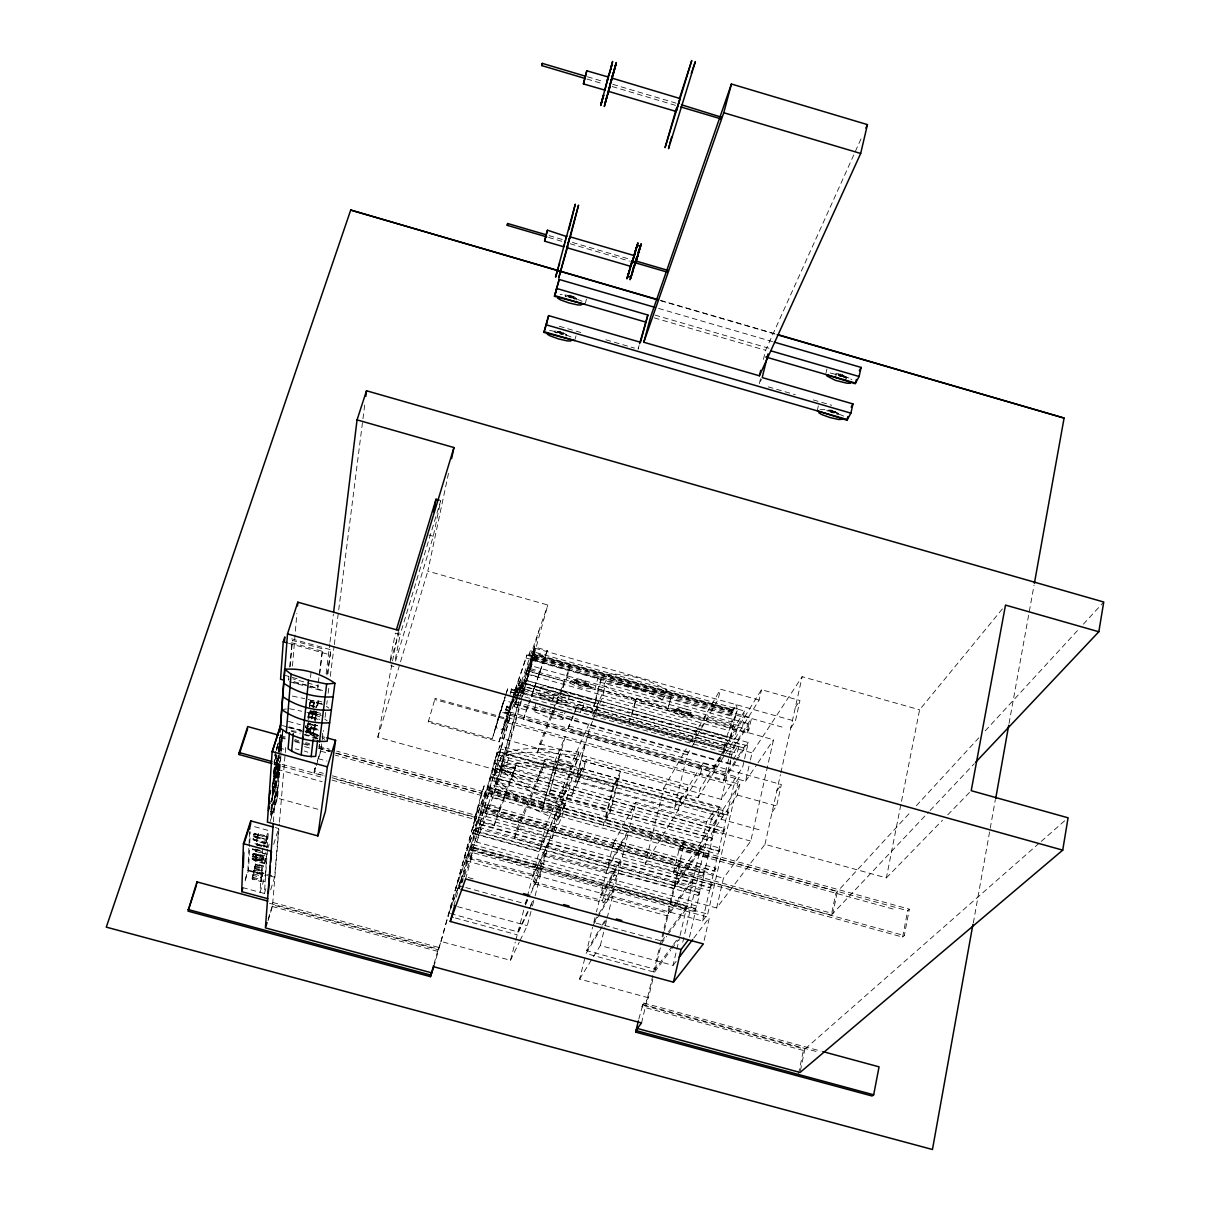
<?xml version="1.0" encoding="UTF-8"?>
<svg xmlns="http://www.w3.org/2000/svg" width="1210" height="1210" viewBox="0 0 1210 1210"><rect width="100%" height="100%" fill="white"/><g stroke="black" fill="none" stroke-linecap="round" stroke-linejoin="round"><path stroke-width="0.75" stroke-dasharray="5 3.75" d="M526.758 670.703L526.002 673.486L538.299 676.919L540.099 671.368L527.757 667.829L526.985 670.612M524.444 688.898C506.249 681.608 524.127 696.96 524.202 689.488M272.855 790.266L272.84 791.325L273.581 789.011M522.433 692.302L532.355 659.465L735.423 716.365L731.974 722.007L725.864 739.159L522.675 682.546L520.95 687.976L533.065 691.455L534.805 685.949L534.064 688.687M273.929 779.769L273.929 781.539L274.458 780.117M273.944 786.878L274.488 785.441M275.683 758.519L275.653 759.275L276.077 758.08M275.895 755.297L276.394 756.492M276.515 755.615L275.835 758.972L275.759 757.823M277.226 772.313L277.513 773.145M520.95 688.067L521.918 685.299M744.558 711.026L734.621 727.134L730.492 737.495L526.562 680.489L535.879 652.508L744.558 711.026L743.167 717.031L723.686 748.476L519.559 691.591C518.788 687.658 524.49 685.48 524.096 689.791M282.338 733.547L278.89 748.309L279.903 738.66M519.619 691.5L523.31 692.543L523.9 690.441M245.207 879.125L247.884 870.686L249.29 838.606M249.366 836.715L249.623 831.058M245.131 880.91L248.549 870.156L249.684 844.61M249.774 842.78L250.258 831.83M514.991 768.138L513.191 773.735L500.395 770.18L501.439 766.535L502.15 764.584L514.991 768.138L513.206 773.598M517.033 686.826L516.277 689.261M509.909 781.841L497.31 778.227L496.614 780.102L495.586 783.702L508.17 787.166L509.924 781.705L508.17 787.166M262.797 848.286L260.014 892.299L265.323 875.42L267.138 849.193M267.259 847.333L268.438 830.468L253.238 826.324M242.529 887.55L264.385 893.479L267.44 849.556M270.677 814.633L270.919 811.229M271.04 809.702L271.872 797.904M273.399 777.833L272.084 794.758L279.722 770.755L281.128 752.68M273.853 773.205L275.063 754.193M272.447 792.958L273.566 777.213M274.08 773.13L273.778 776.865L275.245 769.333L274.035 773.266M272.568 795.923L271.872 805.633L277.952 786.485L278.724 776.563L270.601 802.291M271.66 810.791L271.267 816.221L276.863 798.57L277.287 793.034M274.942 773.114L275.199 769.605M275.502 771.36L275.759 767.851M277.181 759.426L274.277 771.072M505.024 794.834L503.36 800.128L490.942 796.755L491.956 793.216L492.621 791.416L505.024 794.834L503.33 800.022M270.193 821.454L277.559 798.192L278.391 787.695L275.835 786.984L275.048 797.496L318.245 809.354M278.481 786.228L279.57 772.388L276.969 771.678L275.925 785.532L278.481 786.228L270.511 811.819M272.19 785.472L277.105 770.044L279.419 739.28M273.384 821.756L278.527 753.225M278.663 751.44L279.782 736.633L285.197 738.13M278.255 761.423L278.451 758.715M278.845 753.679L279.056 750.911M279.102 752.317L279.298 749.701M279.797 754.45L279.374 758.352L280.327 755.342M280.402 746.615L279.964 750.593L281.234 743.621L280.266 746.661M280.796 747.598L281.007 744.725M277.65 790.009L277.771 788.481M278.845 774.687L278.996 772.736M279.48 770.846L282.716 729.327M281.28 750.881L282.974 729.191M288.887 676.405L288.585 680.141L289.311 677.872M289.629 667.058L292.351 640.392L322.616 648.832L319.848 672.957M290.219 666.634L292.351 640.392M270.692 889.789L274.609 877.25L278.648 828.502L275.154 827.549M268.045 920.674L272.431 906.547L279.313 824.04M279.465 822.15L285.106 754.465M285.273 752.59L285.893 745.073M292.472 666.105L296.858 613.47M309.639 706.489L310.637 700.817L314.222 701.815L313.723 706.322M500.29 807.524L498.626 812.742L486.45 809.384L487.448 805.905L488.084 804.166L500.29 807.524L498.626 812.742M313.224 707.487L314.222 701.815M502.15 764.584L500.395 770.18M276.969 748.551L277.014 747.447L276.606 748.657M497.31 778.227L495.586 783.702M273.747 780.329L274.02 778.968M277.09 747.977L276.651 750.321M274.05 786.5L273.808 787.846M274.383 785.487L274.73 783.551M310.516 677.449L311.061 672.291M277.302 771.511L277.196 774.097L277.967 772.01M279.026 767.155L278.618 765.96M310.38 686.191L317.64 688.203L318.064 684.512M318.275 682.652L322.616 648.832M492.621 791.416L490.988 796.709M323.1 775.292L314.071 772.812L315.205 763.389M326.125 673.773L329.77 643.902M329.997 642.041L333.4 614.03M326.912 674.923L330.92 649.785L288.358 637.927M488.084 804.166L486.496 809.354M309.352 707.396L310.017 702.163L313.602 703.161L312.936 708.394M327.94 673.879L330.92 649.785M316.309 765.597L320.801 751.168L323.418 730.492M325.082 717.424L325.793 711.828M326.73 704.356L327.214 700.635M328.152 693.164L328.863 687.567M330.285 676.36L334.081 646.503M334.308 644.627L362.728 420.626M362.97 418.766L365.087 401.962M265.852 844.051L265.686 843.173L252.981 839.634L254.236 833.312L267.501 836.019L265.852 844.051L252.981 839.634L254.236 833.312L258.229 835.066M254.1 836.155L267.259 839.634L254.1 836.155L258.063 837.123L256.656 841.54L257.594 834.96L253.707 834.461L257.564 835.52L258.259 833.493L257.927 837.199M261.118 881.561L261.375 877.628L252.466 875.208L254.1 870.035L262.993 872.455L261.118 881.561L252.27 879.156L252.588 875.102M263.644 858.51C264.34 851.19 261.194 867.373 263.644 858.51L256.066 856.453L256.202 854.003L255.083 859.539L265.171 862.261L266.139 855.984L253.238 853.368L251.862 858.797L255.582 861.293L264.536 863.728L265.171 862.261M305.54 727.497L305.57 726.151M255.083 859.539L257.14 853.534L255.582 861.293L256.974 854.381L256.822 857.073L253.102 856.045L253.238 853.368L266.306 856.801M253.767 874.104L253.934 870.837L271.721 875.677M254.433 868.644L255.673 863.743L263.175 865.785L262.056 871.23L254.433 868.644L262.056 871.23M252.27 879.156L254.1 870.035M254.569 869.188L255.673 863.743M275.638 758.383L276.5 754.632M322.162 737.586L322.238 736.149M273.853 779.391L274.156 778.015M272.795 790.1L273.838 785.955M272.991 789.298L273.036 790.705M275.623 775.504L275.698 772.736L275.094 774.067M274.005 787.044L273.611 789.117M265.686 843.173L267.501 836.019M274.625 784.141L274.473 786.167L274.927 784.912M261.92 870.686L263.175 865.785M275.457 782.704L275.29 781.524M277.135 771.935L277.635 769.545M264.536 863.728L266.139 855.984M278.89 768.108L279.147 764.554L277.876 768.486M305.555 727.785L305.767 725.682L319.516 729.403M307.748 717.848L308.837 713.144L321.376 715.518M318.17 736.86L312.951 735.423L312.891 733.729L306.251 730.719L307.658 724.079L318.291 725.939M311.348 718.71L312.966 713.023L309.427 712.055L308.248 718.044L309.427 712.055L309.473 713.31L313.012 714.293L311.666 720.54M309.82 731.445L311.741 723.943L308.248 722.975L308.308 724.185L311.787 725.153L311.257 728.208L309.866 732.64L309.82 731.445L306.327 730.477L306.312 732.005L312.951 735.423L314.933 729.116L307.824 727.24L308.338 723.141M314.57 720.373L316.914 712.13L309.488 711.707L308.807 713.386L312.361 714.369M314.827 719.814L315.054 718.513M317.549 705.99L317.882 702.481L310.698 700.484L309.155 705.385L312.785 706.383L313.602 703.161M312.891 733.729L315.311 724.563L315.356 725.879L308.384 723.958L315.689 724.79L313.284 733.925L313.224 732.64L306.251 730.719M317.806 705.43L318.215 700.908L310.698 700.484L310.153 705.324L313.753 706.322M315.16 721.75L316.914 712.13M313.012 714.293L312.966 713.023L311.983 718.558L308.459 717.575M973.339 922.943L995.331 799.719M1009.049 723.444L1034.066 585.126M276.273 749.988L276.606 748.491M274.02 778.257L274.821 774.597M281.234 740.278L281.446 734.697M274.957 778.907L275.865 771.965L274.579 775.943M277.317 770.8L278.406 766.127M275.335 783.278L275.668 780.707L275.154 781.917M279.026 767.866L278.224 771.496M390.255 659.873L395.352 633.163L400.208 634.509L394.974 661.189M448.486 473.382L427.811 571.165L547.797 605L501.938 771.541L377.822 737.192L398.498 630.365M902.615 937.084L907.682 910.752L909.36 909.179L680.64 846.062L679.521 847.802L673.289 873.998L902.615 937.084L904.278 935.557L909.36 909.179M311.772 719.012L312.966 713.023M759.109 829.758L721.054 819.215L723.474 808.779L685.404 798.222L687.885 787.831L586.2 759.577L583.507 769.953L545.15 759.305L542.367 769.696L503.829 759.033L482.124 822.331L476.664 842.115L716.653 907.984L764.977 844.323L886.37 877.9L919.6 709.786L1003.12 607.995M273.823 773.719L275.335 752.408L280.811 734.546M543.729 661.9L545.559 656.122L533.02 652.614L532.234 654.837L531.22 658.391L543.729 661.9L545.559 656.122M798.585 1073.663L803.379 1050.446L1039.768 842.674M453.901 905.655L497.174 752.227L713.098 812.076L706.61 821.923L635.87 802.336L629.487 828.018L607.662 867.086L613.803 842.584L680.867 861.066L673.804 871.805L831.33 915.153L835.853 893.237L911.281 811.245M800.415 1070.653L804.847 1049.161L642.797 1005.238L643.357 1002.939L821.03 1051.112M538.299 676.919L540.099 671.278M395.564 661.099L433.286 536.242L440.758 500.562L400.208 634.509M533.065 691.455L533.807 688.717M307.007 729.282L306.841 727.422L310.773 729.176L310.501 730.25L307.007 729.282L306.841 727.422L318.895 730.855M281.234 740.293L279.253 746.464L280.886 735.045M273.021 788.754L273.354 787.347M275.26 777.743L275.532 776.487M274.67 783.581L275.003 782.189M275.411 783.248L275.078 784.655M278.512 770.331L278.784 769.091M533.02 652.689L531.281 658.27M529.436 653.234L528.77 655.593L530.328 650.647L533.943 651.661L532.37 656.667L535.107 648.197L526.562 680.489M772.131 812.061L776.623 805.966L781.357 784.534L703.07 762.723L680.655 799.795M790.796 727.921L795.363 721.266L799.946 700.514L761.498 689.7L700.242 788.315L698.019 797.677L663.715 788.149L645.202 864.137L904.278 935.557M764.977 844.323L780.435 774.612M780.843 772.812L802.154 676.692L919.6 709.786M716.653 907.984L723.444 878.203L750.745 841.101L773.523 739.764L736.784 729.479L734.47 739.431L697.595 729.116L694.404 742.441L691.727 747.069M520.739 687.824L519.256 693.103L515.687 691.591L519.574 692.12L515.384 704.386L730.144 764.251L732.126 761.135M517.85 683.801C528.422 684.815 515.747 684.21 518.152 682.818M515.899 702.723C516.473 705.127 512.692 699.138 511.936 702.662L742.668 767.14L748.309 742.516L520.723 678.916L514.432 697.338M517.865 695.493C519.075 693.179 515.914 697.746 514.205 694.495M525.851 709.937L514.099 706.67L534.699 647.002L547.268 650.526L523.264 719.39L745.557 781.267L750.019 761.755M750.427 759.971L752.045 752.877L802.154 676.692M712.055 884.903L710.24 887.399L479.765 824.01L480.733 821.257L470.508 857.482L702.496 921.037L709.483 890.711L712.055 884.903L477.572 820.274L463.672 860.128L531.992 878.838L549.733 840.118L542.851 866.33L530.948 891.891M710.24 887.399L713.325 874.028L715.912 868.19L485.346 804.635L484.348 807.448L714.082 870.731L715.912 868.19M714.082 870.731L717.893 854.184L720.479 848.286L490.821 784.851L489.808 787.725L718.649 850.917L720.479 848.286M718.649 850.917L722.43 834.476L725.017 828.547L496.251 765.219L495.223 768.153L723.172 831.225L725.017 828.547M723.172 831.225L726.197 818.141L728.783 812.182L500.758 748.945L499.715 751.924L726.938 814.92L728.783 812.182M726.938 814.92L733.638 785.774L739.068 777.576L510.817 714.036L499.715 751.924M735.786 761.922L723.565 780.889L506.506 720.495L514.568 691.409L526.94 655.018L751.576 717.969L748.808 730.038L636.581 698.624L631.317 716.683L635.129 701.618L746.978 732.912L749.05 723.883L600.039 682.153L593.762 706.201L743.5 748.022M632.754 713.734L745.33 745.194L744.619 748.234L518.606 685.102L519.453 682.077L595.063 703.207L601.355 679.082L526.108 658.013L513.766 694.313M702.496 921.037L707.729 914.095L739.068 777.576M600.765 894.659L622.318 856.922L693.829 876.6L668.51 913.217L600.765 894.659L606.966 869.884L674.394 888.412L737.359 795.061L739.809 784.322L700.545 773.402L645.202 864.137M725.607 753.603L759.124 700.045L761.498 689.7M704.159 940.397L709.408 917.513L472.883 852.672L462.175 882.544M514.371 693.995L518.167 694.51M689.488 937.115L695.947 909.27L471.613 847.741L470.705 850.312L694.237 911.614L695.947 909.27M694.237 911.614L696.703 906.033L699.728 892.995L476.105 831.542L475.182 834.174L698.019 895.37L699.728 892.995M698.019 895.37L700.469 889.773L704.22 873.605L481.444 812.273L480.506 814.95L702.496 876.055L704.22 873.605M702.496 876.055L704.961 870.413L708.682 854.366L486.753 793.125L485.8 795.862L706.958 856.877L708.682 854.366M706.958 856.877L709.423 851.205L712.387 838.424L491.154 777.259L490.186 780.057L710.648 840.98L712.387 838.424M710.648 840.98L713.114 835.278L719.723 806.813L499.866 745.814L495.147 759.487L715.67 820.425L713.28 830.741L750.745 841.101M721.432 799.402L726.953 775.625L508.457 714.792L501.908 738.433L721.432 799.402L742.668 767.14M509.274 711.858L727.633 772.676L730.583 760.001M730.991 758.186L733.094 749.141L749.05 723.883M730.144 764.251L730.87 761.105M733.124 759.577L737.102 753.361L739.31 743.832L522.07 683.136L517.971 695.009L732.322 754.828L739.31 743.832M817.264 410.855L819.049 402.355M826.097 372.62L826.929 369.005M319.107 748.082L319.652 744.392L319.062 745.995M322.586 733.336L322.208 734.863M512.238 701.709L511.936 702.662M723.686 748.476L725.864 739.159M593.414 956.732L600.326 945.539L673.078 965.368L676.42 951.03M676.844 949.245L679.355 938.491M680.065 935.451L706.61 821.923M723.55 753.83L727.18 746.116L577.714 704.386L573.555 714.308M682.773 942.182L713.098 812.076M730.492 737.495L735.423 716.365M723.565 780.889L730.356 751.637L751.576 717.969M572.875 715.972L567.929 728.843L713.809 769.454L714.505 766.505L727.18 746.116M700.545 773.402L703.07 762.723M759.124 700.045L720.51 689.201L718.059 699.577L695.205 739.098M641.557 1022.964L659.616 946.855M660.04 945.04L684.678 841.177L484.166 785.804L480.914 795.333L335.351 755.176M803.379 1050.446L641.739 1006.644L648.484 997.766L653.672 975.835M602.217 926.618L586.018 953.525L654.534 972.174L660.373 947.581M664.018 932.154L661.9 941.108L667.36 933.439M664.441 930.369L680.867 861.066M638.774 1019.107L643.357 1002.939M680.64 846.062L680.126 848.225L837.35 891.619L832.813 913.565L674.923 870.111L673.289 873.998M592.552 721.205L589.724 727.603L575.869 780.737L674.439 808.038L687.25 754.783L690.819 748.612M678.19 810.05L681.472 796.392L581.39 768.622L575.869 780.737M760.5 378.791L759.169 384.236L761.453 379.259M763.419 359.4L765.643 350.28L862.004 136.669M671.081 697.005L667.602 709.862L671.081 697.005L598.315 676.617L597.8 677.812M600.326 945.539L604.758 927.662M605.212 925.862L606.981 918.708L603.17 925.045M667.769 934.816L686.282 908.861L614.317 889.138L607.738 915.683L602.005 925.211M660.115 940.609L593.777 922.504L615.073 886.144L621.577 859.886L600.054 897.487L596.47 911.78M622.318 856.922L628.761 830.952L699.909 850.6M514.658 696.098L499.019 741.851L428.174 722.188L428.461 721.084L492.304 738.811L507.686 688.777L514.976 690.804M505.992 693.905L498.641 716.078L435.086 698.397L434.798 699.516L505.326 719.133L511.996 699.531M648.484 997.766L579.605 979.087L585.095 957.186M672.503 945.751L655.23 969.286L586.729 950.652L592.613 927.163M593.777 922.504L596.016 913.565M257.564 835.52L256.974 837.849L253.132 836.791L266.094 840.466M275.214 783.868L274.746 785.713M620.7 771.39L613.288 786.001L603.336 825.311L610.611 811.335L620.7 771.39L559.746 754.465L553.439 769.409L541.808 811.456L555.632 759.411L565.176 736.663L549.174 794.35L610.611 811.335M261.375 877.628L262.993 872.455M629.412 722.052L630.168 719.042M308.126 719.799L309.488 711.707L316.581 713.673L316.612 715.019L309.548 713.068L320.484 714.913M316.339 707.381L317.882 702.481M313.647 729.403L315.644 723.066M577.851 782.25L581.39 768.622M593.263 719.602L598.859 701.528L561.682 691.137L564.344 681.23L527.167 670.824L519.226 699.607M596.273 711.48L602.141 698.246L604.758 688.157L567.021 677.6L537.3 753.074L571.876 762.663L589.86 721.901M557.765 820.365L571.105 769.5L578.849 752.06C554.165 750.276 527.575 744.226 503.814 753.694L500.35 757.959L494.255 775.383L495.011 780.737C510.317 800.884 535.939 809.293 557.765 820.365L565.297 803.879C542.987 792.58 516.806 783.974 501.137 763.404L500.35 757.959M598.315 676.617L594.745 689.473L595.26 688.293L668.207 708.697M578.849 752.06L561.864 816.992L551.972 838.485L516.882 828.835L514.295 838.454L677.751 883.391L680.035 873.726L739.809 784.322M591.932 711.586L592.718 708.576M551.064 789.948L571.68 795.651L585.595 742.335L575.491 764.917L555.632 759.411M582.267 710.179L584.127 703.086L521.313 685.541L520.497 688.747M520.073 940.503L527.258 925.635L531.961 907.772M532.43 905.987L534.306 898.848M535.092 895.823L542.065 869.324L469.495 849.42L455.943 887.928L459.558 888.911M550.505 837.154L478.404 817.31L464.443 857.315L532.733 876.025L550.505 837.154L557.311 811.229L485.573 791.431L471.31 832.631L539.267 851.296L557.311 811.229M564.828 782.673L546.466 824.025L540.008 848.497L558.082 808.31L564.828 782.673L493.483 762.92M551.972 838.485L571.876 762.663M521.843 683.907L521.601 684.694M549.174 794.35L559.746 754.465M574.16 713.991L577.714 704.386M272.431 906.547L437.536 951.302L441.06 941.486L510.469 960.316L515.279 942.106M515.762 940.276L517.214 934.816L528.861 910.283M473.095 878.868L462.159 875.874L448.94 913.142L517.971 931.927L524.641 906.683M465.774 887.55L525.397 903.825L526.804 898.47M527.273 896.686L531.992 878.838M532.733 876.025L539.267 851.296M535.833 703.675L534.17 711.51L547.752 717.197L562.635 719.451L565.267 711.888M569.668 695.402L567.036 702.919L552.183 700.696L538.677 694.994L540.326 687.204L545.241 686.72L555.904 688.929L566.038 692.528L569.668 695.402L564.707 695.856L554.089 693.663L544.001 690.078L540.326 687.204M540.068 771.783L537.316 782.053L499.382 771.557L518.727 701.407M567.021 677.6L569.698 667.572L531.946 656.985L527.167 670.824M537.3 753.074L539.811 743.757L552.879 710.467M639.092 345.515L638.109 349.13L639.303 345.697M494.164 825.644L496.856 815.797L516.685 762.587L513.842 773.024L494.164 825.644L482.124 822.331M547.268 650.526L530.782 698.578M558.082 332.69L557.613 331.328L561.44 332.1M568.034 296.405C568.519 292.215 580.089 300.579 569.018 297.04M514.099 706.67L519.287 687.885L547.797 605M515.384 704.386L517.532 696.582M522.07 683.136L519.287 693.058M518.697 702.208L501.212 765.643L508.457 745.209L520.466 701.634M520.693 694.963L527.197 671.399L534.971 648.968L520.966 699.819M494.073 793.503L499.836 772.585M533.489 650.526L538.934 630.743M531.946 656.985L534.699 647.002M524.293 689.231L523.809 691.001L519.952 690.29L520.255 689.095M522.024 693.496L535.879 652.508M434.087 963.704L438.731 947.445L269.649 901.601M332.1 780.132L474.26 819.246L482.155 791.279L336.758 751.153M438.731 947.445L438.096 949.744L272.583 904.883L267.622 920.81M482.155 791.279L481.55 793.442L335.488 753.149M433.861 966.775L484.166 785.804M441.06 941.486L478.873 805.406L546.466 824.025M506.854 706.126L506.461 707.29L510.121 708.304L510.499 707.139L506.854 706.126L504.827 713.144L505.22 711.994L508.881 713.008M510.091 694.449L511.709 688.626L515.354 689.639M499.019 741.851L505.326 719.133M502.831 729.63L511.376 702.42L504.131 700.409L495.707 727.649L502.831 729.63L511.376 702.42M497.174 752.227L459.255 888.957L463.46 877.19L499.866 745.814M512.889 698.291L508.487 714.157L500.91 711.994M513.267 697.459L515.747 688.46L733.094 749.141M479.765 824.01L485.346 804.635M484.348 807.448L490.821 784.851M489.808 787.725L496.251 765.219M495.223 768.153L500.758 748.945M470.508 857.482L510.817 714.036M526.108 658.013L526.94 655.018M520.723 678.916L513.963 703.388L501.908 738.433M465.608 878.944L472.883 852.672M492.304 738.811L498.641 716.078M494.361 732.065L504.963 697.535M560.2 333.446L563.24 333.96L563.225 332.841M566.038 336.153L566.28 334.474L562.151 332.584M576.368 300.11C576.989 295.724 568.791 296.011 565.614 294.968M574.992 339.45L576.036 335.82M585.292 303.332L586.517 299.036M274.655 779.936L274.942 778.574M275.003 782.401L275.169 781.584M278.209 771.148L277.65 773.326M273.43 789.57L273.097 790.856M428.174 722.188L435.086 698.397M280.402 737.616L281.128 735.332M276.031 756.613L276.273 755.615M377.822 737.192L427.811 571.165M390.331 661.613L399.103 632.664M529.647 653.082L530.328 650.647M533.383 652.81L530.237 665.53L731.974 722.007M315.341 767.518L314.298 770.846L323.357 773.341M317.413 760.848L321.058 749.156L333.673 752.65M314.071 772.812L315.749 767.397M531.916 655.608L533.156 653.506L732.67 709.423L731.989 711.041L729.131 710.875L531.916 655.608L533.156 653.506M264.385 893.479L265.973 888.427M317.64 688.203L318.366 685.949L292.941 678.886M268.015 847.771L269.134 844.217M273.672 844.308L278.648 828.502M521.707 685.329L522.675 682.546M272.25 793.941L279.616 770.8L277.105 770.044M271.993 796.21L279.57 772.388M270.495 803.803L275.835 786.984M270.753 811.592L278.391 787.695M263.356 846.501L268.438 830.468M276.712 748.309L280.962 734.803M272.099 786.984L276.969 771.678M506.551 692.196L507.686 688.777M511.316 689.791L511.709 688.626M533.444 652.976L533.943 651.736M515.263 694.343L519.453 682.077M506.506 720.495L513.827 699.077M474.26 819.246L478.873 805.406M530.751 665.288L527.605 674.303L728.919 730.598L734.046 722.204M528.725 672.321L529.148 671.111L569.547 682.909C575.658 685.692 586.079 691.591 591.705 687.295L586.623 684.24L578.35 681.744L571.468 680.686L569.29 682.349L580.709 683.665L591.206 688.475L671.384 711.404C677.555 714.218 687.658 719.98 693.557 715.791L688.475 712.75L680.247 710.255L673.41 709.226L671.127 710.845L682.455 712.13L692.922 716.94L732.685 728.072L730.084 737.434L723.958 747.311M533.171 881.621L544.031 854.547L614.998 874.028L616.616 875.949L610.899 890.545L603.805 902.721L533.882 883.572L533.171 881.621L602.368 900.558L603.805 902.721M274.368 780.753L274.7 779.437M273.505 787.075L273.944 786.545M544.031 854.547L544.878 856.256L533.882 883.572M499.382 771.557L503.829 759.033M461.312 878.899L448.139 916.015L453.584 917.498M519.544 692.18L737.102 753.361M476.664 842.115L501.938 771.541M559.247 817.113C537.331 806.011 511.588 797.556 496.206 777.319L495.45 771.965L498.853 767.76L506.324 764.796L510.121 754.269C532.339 750.2 555.042 753.255 577.276 755.615M523.264 719.39L530.161 700.318M515.853 691.091L515.551 692.075M552.183 700.696L554.014 695.992L564.147 699.592L567.777 702.45L538.405 694.253L543.335 693.784L554.014 695.992M547.147 709.347L549.658 710.104L550.55 707.789M602.368 900.558L607.859 886.461L614.998 874.028M526.063 673.365L527.757 667.829M553.545 708.742L569.698 667.572M732.322 710.24C728.98 714.339 733.124 717.545 731.672 721.931C736.436 720.358 740.112 693.769 732.322 710.24L532.899 654.338M573.706 682.258C575.37 673.531 599.933 688.218 582.282 685.828C563.648 680.232 582.373 681.23 587.773 686.191M516.882 828.835L545.15 759.305M514.295 838.454L542.367 769.696M729.131 710.875L729.781 709.287L732.655 709.423M567.929 728.843L573.464 715.654M580.18 712.342L584.127 703.086M600.039 682.153L601.355 679.082M265.187 854.033L252.33 849.012L256.112 851.553L265.187 854.033L265.837 852.566M593.762 706.201L595.063 703.207M253.056 876.902L252.421 878.339L252.224 877.613M266.17 847.605L266.805 846.138L253.722 843.476L266.971 847L266.805 846.138M604.092 684.482L609.628 673.955C629.276 674.106 649.619 679.869 666.513 689.897L667.209 691.409L661.083 701.739C641.633 701.618 621.486 695.916 604.773 685.979L604.092 684.482L605.393 683.559C624.844 683.695 644.975 689.382 661.688 699.319L662.369 700.817M263.992 847.076L264.461 846.017L256.762 843.914M253.298 872.289L253.934 870.837M592.855 715.11L604.758 688.157M256.263 859.312L255.749 860.461L251.862 858.797L255.386 860.491M256.792 849.556L256.112 851.553L255.915 850.706M257.004 845.654L257.7 843.657L257.881 844.519M315.931 715.11L316.581 713.673M564.465 794.804L572.103 777.848L552.199 772.328M253.011 848.528L252.497 849.677L256.127 850.04M308.323 722.642L307.642 724.306L311.136 725.274M558.596 817.173L566.144 800.642L546.149 795.106M580.513 772.025L586.2 759.577M571.68 795.651L583.507 769.953M525.397 903.825L527.772 898.712M525.427 904.989L530.177 894.795M530.978 893.101L542.065 869.324M517.971 931.927L529.647 907.303M530.434 905.67L532.763 900.739M529.647 908.649L533.519 900.482M631.212 699.667L631.771 698.503M635.129 701.618L636.581 698.624M510.469 960.316L519.271 942.151M838.318 375.039C838.243 372.377 848.316 375.871 846.213 378.609M840.844 376.007C851.099 377.792 831.315 370.774 836.594 374.979M833.115 410.825C831.315 409.222 822.921 410.568 827.897 411.339M830.015 411.4L830.136 410.326L832.344 410.613M675.165 710.648C676.677 704.386 696.143 710.875 688.989 715.155C683.332 715.564 665.606 707.956 682.939 711.54M832.571 412.383C834.038 413.684 837.774 412.338 834.613 411.324M837.985 414.939L838.53 413.366L834.431 411.491M613.803 842.584L635.87 802.336M606.966 869.884L628.761 830.952M663.715 788.149L686.297 748.793M690.063 742.244L720.51 689.201M593.066 925.363L614.317 889.138M586.729 950.652L601.052 926.799M674.439 808.038L681.472 796.392M579.605 979.087L592.431 958.32M713.809 769.454L722.567 755.403M698.019 797.677L724.624 755.176M746.978 732.912L748.808 730.038M727.633 772.676L737.555 757.263M738.539 755.721L745.33 745.194M684.678 841.177L678.991 849.98L894.296 909.36M736.769 760.409L748.309 742.516M711.389 819.382L719.723 806.813M675.059 885.614L700.605 847.65L629.487 828.018M745.557 781.267L756.946 764.357M757.989 762.814L773.523 739.764M795.363 707.305L799.946 700.514M693.133 879.564L667.844 916.046L600.054 897.487M668.449 931.912L686.993 905.866L615.073 886.144M661.22 943.966L666.68 936.343M776.85 790.765L781.357 784.534M673.592 944.284L678.991 936.918M654.534 972.174L670.733 950.213M671.807 948.746L678.281 939.958M673.078 965.368L676.178 961.284M693.784 938.098L709.408 917.513M494.255 775.383L497.643 771.193C520.89 761.876 546.935 767.775 571.105 769.5M916.378 805.709L978.829 737.813M985.212 730.885L1078.261 629.729M1083.358 624.178L1103.747 602.02M831.33 915.153L928.841 811.834M930.142 810.458L974.262 763.722M886.37 877.9L942.499 820.214M947.732 814.844L969.921 792.036M1041.19 841.434L1068.067 817.809M691.409 712.539L683.605 711.661M693.557 715.791L682.228 714.505L671.731 709.695M667.209 691.409L665.908 692.347C646.246 692.211 625.888 686.433 608.993 676.39L608.297 674.893M588.771 683.816L581.42 682.969L574.674 679.869M591.705 687.295L580.271 685.979L569.759 681.154M838.681 413.669L836.775 413.805M829.667 411.052L831.996 411.249M836.019 412.156L832.903 411.733M819.987 409.736L823.798 409.464L832.783 411.461M844.278 375.765L841.192 375.357M846.909 377.293L843.748 377.202M837.97 374.692L840.269 374.903M533.897 710.769L538.828 710.33L549.552 712.569L559.731 716.154L563.376 718.997M554.225 331.222L556.192 331.101M557.281 332.115L559.67 332.327M563.573 333.189L557.462 331.419M566.431 334.762L565.478 334.988M573.948 297.115L564.737 295.059M576.777 298.704L573.525 298.598L575.688 299.43M567.702 296.057L570.061 296.284M734.349 707.865L732.337 712.705L734.349 707.865L738.009 708.954L736.043 713.628L737.934 708.863M510.121 754.269L502.558 757.263L499.11 761.514L499.881 766.928C515.49 787.408 541.551 795.983 563.769 807.236M506.324 764.796C528.256 760.757 550.671 763.752 572.633 766.081M291.171 730.704L301.441 731.884M313.193 739.098L317.822 738.644L314.192 735.907L305.888 733.003M281.627 709.483L286.377 709.03M560.306 712.327L562.832 712.493M549.642 330.421L560.472 332.568L571.846 337.318M554.8 332.402L557.129 332.72M830.151 372.982L843.93 376.431M835.203 374.934L836.201 375.009M257.337 854.366L253.389 854.003L265.504 857.451M560.109 294.423L562.151 294.605M565.221 296.389L566.235 296.48M310.032 701.936L322.752 704.311M256.49 855.001L252.724 854.502L256.475 855.515M295.225 748.854L298.9 749.61M289.538 708.727L301.668 711.238M287.965 727.512L301.532 730.295M557.114 711.843L549.658 710.104M293.546 682.712L306.054 685.299M292.397 696.098L304.708 698.639M557.508 331.328L560.593 332.084M316.188 718.347L308.989 716.426L319.697 719.33M838.923 375.554L840.466 375.977M560.064 333.899L561.652 334.338M830.635 411.869L832.193 412.292M310.184 705.324L317.474 707.29M254.705 866.814L262.207 868.856M255.023 868.16L262.494 870.187M248.549 870.156L267.652 875.359M269.391 875.828L274.609 877.25M253.329 871.79L262.237 874.21M247.884 870.686L265.323 875.42M253.888 874.013L262.736 876.418M253.041 877.386L261.874 879.791M252.028 878.248L266.593 882.196M269.527 903.28L438.171 949.003M642.283 1004.345L819.094 1052.261M463.959 887.051L456.73 885.085L470.327 846.44L542.851 866.33M267.667 836.912L254.387 834.023L266.85 837.486M266.502 842.584L252.829 838.938L256.459 840.663M256.898 844.535L264.461 846.017M257.034 845.109L264.642 847.197M255.461 849.072L260.074 850.328M256.762 850.085L264.022 852.067M457.471 906.623L527.258 925.635M256.338 854.578L263.931 856.65M255.734 855.031L263.341 857.103M265.898 859.403L253.102 856.045L252.013 859.433L264.37 862.927M255.219 857.103L262.827 859.176M264.763 860.325L252.149 856.756L255.764 857.875M255.552 858.51L263.115 860.567M262.54 861.036L252.527 858.298L256.233 859.826M455.399 917.997L517.214 934.816M255.809 864.318L263.296 866.345M255.204 864.787L262.721 866.829M255.537 866.133L263.009 868.175M278.935 747.841L286.059 749.807M318.139 758.655L327.048 761.105M484.439 807.917L715.14 871.487M482.336 809.097L704.961 870.413M483.44 810.715L713.325 874.028M496.856 815.797L723.444 878.203M481.383 811.789L703.237 872.879M332.417 775.837L475.5 815.222L474.895 817.4L333.476 778.499M332.13 777.788L474.864 817.053M273.657 762.028L324.416 776.003M273.778 764.085L322.994 777.622M479.825 824.57L711.298 888.216M277.317 769.379L322.193 781.721M478.858 827.307L709.483 890.711M476.997 828.351L700.469 889.773M698.76 892.178L472.082 829.833L486.39 788.512L558.082 808.31M544.878 856.256L616.616 875.949M472.505 844.519L696.703 906.033M471.598 847.106L694.994 908.377M538.148 867.358L607.859 886.461M473.246 849.798L707.729 914.095M321.799 701.906L318.215 700.908L316.173 707.381L310.909 705.884M499.866 752.166L728.042 815.419M321.845 703.766L310.758 701.906L317.912 703.887M314.267 703.131L310.683 702.133L310.637 700.817M553.439 769.409L613.288 786.001M498.838 755.131L726.197 818.141M320.771 713.401L315.387 711.904L315.447 713.734L320.801 715.216M310.425 710.693L315.78 712.191M309.442 712.524L312.982 713.507M500.955 769.454L513.842 773.024M311.545 717.53L308.005 716.547L318.442 719.511M495.359 768.456L724.276 831.799M494.33 771.375L722.43 834.476M314.192 724.714L317.701 725.682M492.016 774.128L713.114 835.278M491.048 776.926L711.374 837.834M288.373 721.387L300.443 724.73M314.933 729.116L318.396 730.084M314.781 729.161L307.779 727.24L306.962 730.568L317.277 734.47M307.279 728.223L310.773 729.176M307.159 728.828L310.637 729.796M310.471 731.294L306.992 730.326L306.312 732.005L318.124 735.181M288.993 726.832L301.048 730.174M305.101 731.415L317.096 734.727M282.414 725.592L287.738 727.059M289.508 727.558L303.68 731.475M305.449 731.959L324.945 737.344M545.286 798.343L565.297 803.879M304.814 734.364L316.914 737.707M291.398 731.354L300.201 733.774M303.725 734.757L317.822 738.644M489.914 788.118L719.723 851.568M487.63 789.979L709.423 851.205M488.916 790.977L717.893 854.184M280.418 735.604L287.677 737.616M294.953 739.612L298.583 740.626M305.858 742.622L309.488 743.636M318.578 746.131L329.483 749.141M486.662 792.731L707.684 853.716M294.227 740.611L303.256 743.106M305.071 743.606L310.486 745.103M319.516 747.598L333.96 751.576M280.266 737.646L285.696 739.144M294.771 741.639L309.276 745.647M318.336 748.143L329.211 751.153M336.471 753.149L481.519 793.17M679.521 847.802L907.682 910.752M304.633 746.63L309.775 748.052M320.801 751.168L328.076 753.18M511.543 689.186L515.173 690.199M576.913 707.396L726.469 749.141M514.568 691.409L730.356 751.637M595.396 714.808L694.404 742.441M514.522 692.543L510.68 692.135L514.174 693.708M514.386 693.088L510.741 692.075L514.326 693.148M390.8 665.666L393.916 666.529M516.11 702.027L578.335 719.375M291.58 642.737L321.875 651.177M288.57 643.251L329.392 654.64M589.724 727.603L687.25 754.783M506.688 706.655L510.348 707.668M568.715 725.894L714.505 766.505M505.856 709.62L509.516 710.633L505.81 709.68M505.009 712.584L508.654 713.597M507.323 717.575L514.81 719.663M498.898 716.229L505.992 718.195M507.746 722.945L733.638 785.774M737.359 795.061L776.623 805.966M539.811 743.757L700.242 788.315M283.851 675.044L299.793 679.476M294.03 681.654L308.565 685.692M289.432 681.699L305.374 686.115M307.143 686.614L323.1 691.031M535.002 648.258L795.363 721.266M532.43 653.96L729.781 709.287M532.642 655.154L732.005 711.041M782.053 727.074L744.77 716.622L742.441 726.711L705.006 716.229L702.587 726.333L602.141 698.246M534.245 658.482L743.167 717.031M531.356 660.1L730.976 715.972M529.844 669.841L734.621 727.134M519.287 687.885L752.045 752.877M428.718 534.956L433.286 536.242M559.307 326.276L580.8 332.508M605.877 339.783L634.539 348.102M768.199 386.852L795.257 394.702M813.317 399.935L831.739 405.289M660.327 300.337L776.2 334.126M661.023 300.836L775.353 334.172M658.618 308.444L772.524 341.628M654.958 315.084L770.725 348.782M654.262 317.867L765.643 350.28M549.053 235.602L563.452 239.822M572.436 242.439L630.002 259.288M548.569 237.432L562.952 241.637M570.137 243.739L629.457 261.088M587.485 76.805L603.76 81.645M612.789 84.337L676.057 103.153M586.911 79.028L603.17 83.853M612.184 86.545L675.392 105.331M833.735 412.776L830.468 411.627M830.922 412.353L832.465 412.837M559.413 333.204L563.21 334.474M841.994 376.461L839.362 375.524M839.211 375.977L840.738 376.461M570.848 296.495L573.752 297.826M572.148 297.947L568.488 296.632M568.912 297.357L570.47 297.841M308.232 699.38L321.709 704.099M306.871 712.312L320.151 716.955M304.92 730.991L317.912 735.544M304.345 750.971L307.869 752.212M309.624 686.04L323.312 690.849M542.428 707.744L545.892 708.969M833.554 411.702L835.671 412.791M561.243 332.78L563.376 333.884M848.966 378.049L838.318 374.041M843.415 376.96L846.062 378.322M557.054 332.901L554.906 331.918M539.524 706.534L540.749 707.048M313.511 710.588L316.309 711.813L315.447 713.734L310.002 710.905M836.367 413.79L837.29 414.259M828.275 411.339L826.672 410.19M565.357 295.86L566.265 296.329M850.766 378.972L851.855 379.759M843.672 416.089L830.015 410.402M582.131 301.29L567.898 295.361M326.337 706.232L328.848 708.107M324.719 719.058L327.184 720.918M322.359 737.586L324.779 739.416M690.139 714.838L676.405 708.349M310.335 728.39L310.501 730.25M311.757 724.397L311.787 725.153M274.141 774.96L274.7 772.691L274.141 774.96M275.804 769.711L276.379 767.427L275.804 769.711M271.418 810.942L270.919 817.945L277.09 798.449L277.65 791.279L271.418 810.942M274.519 767.73L274.141 771.768L277.317 758.715L274.428 767.775M275.729 767.866L275.457 771.572L276.909 764.13L275.729 767.866M277.029 769.772L276.424 777.924L279.283 768.91L279.934 760.682L277.029 769.772M277.74 760.545L277.453 764.372L278.708 757.52L277.74 760.545M613.939 786.394L605.635 819.17L609.976 810.821L618.34 777.728L613.939 786.394M506.022 709.06L505.659 710.209L509.319 711.238L509.682 710.073L506.022 709.06"/><path stroke-width="1.5" d="M271.963 763.586L239.156 754.556L239.202 752.559L247.702 726.575L278.602 735.105M585.111 78.484L541.777 65.597L542.307 63.374L585.685 76.275M267.879 898.743L241.713 891.649L243.437 843.688L250.742 820.879L273.415 827.08M243.27 867.222L243.815 852.445M249.699 829.168L249.865 825.402L244.163 843.204M250.591 824.539L250.742 820.879M280.644 725.108L272.144 751.622L267.41 822.119L317.882 835.913L325.414 811.32L335.578 740.278L326.73 737.828M268.469 808.991L269.27 797.178M564.42 244.133L563.769 246.779L544.576 241.168L546.905 231.851L547.434 230.187L566.567 236.54M284.547 640.695L284.819 636.929L283.246 641.769L280.569 679.233L284.123 680.217M279.949 732.05L284.652 669.281C301.91 668.041 320.832 673.168 334.913 683.257L327.199 741.231C311.091 742.501 293.349 737.722 280.221 728.269M273.248 823.617L265.413 927.889L431.667 972.84L430.488 976.652L188.004 911.13L196.927 881.893L267.834 901.117M280.402 728.39L287.496 633.904L297.811 602.187L398.498 630.365L453.947 447.549L357.056 419.885L366.509 390.769L1103.747 602.02L1098.831 631.756L975.562 762.345M268.302 893.283L270.359 865.921M270.647 862.276L271.463 851.326L243.437 843.688M547.419 230.369L546.496 234.211M286.271 732.821L291.111 674.152L284.652 669.281M297.494 605.938L297.811 602.187M289.477 732.655L288.086 748.763C295.784 754.329 306.206 757.127 315.659 756.371L317.595 740.414M291.625 751.455L293.259 733.593M658.512 299.808L350.719 210.056L657.393 299.777M302.545 738.523L308.535 680.262L291.111 674.152M301.184 754.798L303.014 737.011M667.769 270.359L667.194 272.129L667.784 270.329L635.401 260.861M311.136 756.825L313.193 739.098M333.627 612.169L357.056 419.885M319.5 742.002L326.67 684.028L334.913 683.257M365.798 396.366L366.509 390.769M610.687 82.749L612.018 78.136L680.111 98.554L676.133 111.471L608.433 91.34L609.326 87.801M317.882 835.913L327.381 766.837L335.578 740.278M676.133 111.471L676.98 108.431M604.924 90.145L583.417 83.913L586.774 70.785L608.418 77.062L608.176 78.121M546.784 236.903L507.232 225.347L507.671 223.502L545.453 234.559M586.85 70.649L583.417 83.913M822.845 1051.596L879.05 1066.842L873.68 1094.808L872.047 1095.988L635.689 1032.115L637.292 1028.439L800.052 1072.438L1062.728 850.146L1068.067 817.809L971.222 790.69L1005.495 605.091L1098.831 631.756M632.467 261.103L630.758 266.366L566.961 247.717L569.94 236.782L634.085 255.552L627.521 277.181M640.725 245.191L638.487 252.345L639.273 249.578M972.931 924.379L932.456 1149.5L106.283 927.132L350.719 210.056M995.694 798.585L1008.716 725.304M1034.399 583.265L1064.089 418.07L778.015 334.656M637.504 244.254L635.295 251.408L635.643 250.394M630.758 266.366L630.955 265.565M604.849 90.281L608.191 76.926M612.124 63.585L608.101 77.258M433.483 511.724L436.039 499.216L439.185 500.108M612.018 78.136L611.473 80.299M615.739 64.659L614.589 68.683M451.602 458.62L453.947 447.549M817.264 410.855L847 420.218L847.817 416.558M856.347 379.486L855.53 383.101L765.824 357.01M847 420.218L850.887 413.139L852.944 403.928L762.209 377.596L768.002 353.895M825.674 374.419L855.183 383.751L859.085 376.507L861.127 367.432L774.339 342.143M454.673 905.488L450.241 921.46L673.456 982.172L681.064 949.502L688.082 940.185M860.673 153.473L867.449 124.615L731.43 84.019L650.662 316.808L643.796 342.248L759.411 375.796L860.673 153.473L723.777 112.742L643.796 342.248M635.689 1032.115L638.351 1020.877M680.807 106.934L720.525 118.746L721.099 117.098L681.472 104.771M601.506 102.169L600.75 105.512L603.699 95.454M611.806 65.037L612.638 61.438L611.852 63.828M605.076 103.228L604.289 106.556L605.091 104.09M759.411 375.796L760.742 370.336M615.406 66.111L616.253 62.512L611.731 78.347M601.325 103.047L607.193 81.04M603.185 96.422L603.533 95.015L601.521 102.321M610.127 70.83L609.764 72.297L610.354 70.271M610.853 68.819L612.003 64.085M615.618 65.158L611.731 80.072M571.105 221.158L575.279 204.172L555.556 277.135L557.205 271.902M609.598 73.598L611.564 65.809M546.133 235.632L544.576 241.168M569.26 239.459L569.94 236.782M605.076 103.379L607.102 96.074L605.908 100.248M608.448 91.748L607.859 94.093L608.448 92.081M609.628 87.725L609.885 86.787M615.421 65.915L613.364 73.371L614.559 69.151M669.417 144.867L668.555 148.648L695.387 61.589L692.785 68.834M602.943 97.344L601.34 103.213M568.836 229.688L570.697 222.67M574.674 340.585L543.925 332.417L548.629 315.613L640.483 342.264L647.879 315.024L556.555 288.449L559.171 279.465L655.003 307.385M546.572 323.342L548.629 315.613M584.974 304.421L554.467 296.299L556.555 288.449M555.375 293.743L559.171 279.465M634.721 264.491L637.277 256.49L635.976 260.377M609.341 88.799L611.806 78M630.803 265.171L626.916 278.829L627.733 276.727M633.964 256.898L638.003 242.787L637.125 245.085M723.777 112.742L731.43 84.019M564.767 242.817L565.524 239.988M610.248 83.732L604.894 104.09L608.736 91.052M611.413 79.482L610.203 84.14L610.793 82.114M611.398 79.921L612.623 75.247L612.018 77.289M568.912 240.76L568.14 243.588M569.865 238.582L578.546 205.125L558.702 278.043L567.762 246.326M610.974 67.609L611.579 65.401M610.657 69.227L610.959 68.078M639.591 343.716L647.879 315.024M605.908 100.596L605.076 103.621M607.102 81.675L607.481 79.981M609.311 88.315L609.749 86.757M609.356 88.421L609.885 86.515M430.488 976.652L433.603 965.474M607.526 80.102L607.904 78.786M608.403 76.215L608.993 74.173L606.755 82.582M565.902 238.657L566.719 235.844M558.869 266.124L559.701 263.145M627.491 277.06L629.548 270.465L628.429 273.929M630.667 277.982L632.739 271.403L630.697 278.103M633.405 268.106L633.783 266.76M634.373 265.625L633.934 267.289L635.673 262.041M635.356 262.01L634.963 263.356M669.75 143.551L671.58 137.154M557.629 270.465L558.46 267.561M567.46 246.054L566.961 247.717M543.925 332.417L546.769 322.647M554.467 296.299L557.265 286.649M630.622 265.837L630.107 267.697L630.682 266.003M634.237 256.006L634.751 254.115L631.529 263.553M631.559 274.186L634.055 265.898M637.458 256.959L637.972 255.068L636.808 258.622M631.529 263.296L632.27 260.695L631.454 263.13M636.52 259.56L630.077 279.752L630.728 277.105L627.567 276.183M637.186 257.836L641.224 243.724L640.332 246.023M396.441 629.578L436.039 499.216M676.466 108.189L665.061 147.62L691.757 60.5L679.4 98.63M677.434 106.888L677.948 105.21M631.272 263.629L632.225 260.543M633.601 257.685L632.512 261.39L634.04 256.686M634.448 264.551L635.386 261.466M637.277 257.624L635.825 262.343L636.899 258.789M628.489 274.141L627.703 276.636M265.958 926.119L267.062 922.58M634.418 265.156L633.435 268.196M635.87 259.923L636.823 256.853M639.561 248.64L640.377 246.084M678.477 103.515L679.415 100.521M633.647 255.915L637.352 244.571M635.885 249.653L637.171 245.146M241.713 891.649L242.862 888.064M268.363 810.534L269.422 807.161M634.615 264.052L635.311 261.92M269.467 794.047L270.556 790.614M269.391 795.499L270.465 792.096M272.31 751.728L280.357 726.62M637.095 257.276L640.589 246.341L637.367 245.403M638.199 252.542L638.986 250.077M188.563 909.406L196.428 885.342M239.156 754.556L247.626 728.632M691.288 73.341L692.286 70.331M507.655 223.532L507.247 225.317M639.394 248.852L640.574 245.509M541.793 65.582L542.277 63.389M679.778 99.417L680.141 98.403M431.138 974.337L433.861 966.775L641.557 1022.964L636.233 1029.786M450.241 921.46L465.608 878.944L703.358 943.921L673.456 982.172M720.555 118.701L721.22 116.644M667.209 272.099L631.257 261.617M865.891 128.063L867.449 124.615M859.342 370.744L861.127 367.432M851.174 407.165L852.944 403.928M1064.089 418.07L777.168 334.701M679.279 957.201L692.664 939.565M819.155 411.945L818.943 412.897L821.862 414.606L830.196 417.601L838.787 419.522L842.584 419.235L841.192 417.858M547.555 333.264L547.283 334.202L550.202 335.926L558.657 338.951L567.399 340.918L570.787 341.008L571.044 340.07M558.022 297.327L557.75 298.25L560.638 299.959L569.033 302.969L577.714 304.92L581.057 305.026L581.329 304.103M331.358 709.998C314.63 711.268 296.238 706.292 282.611 696.491M329.649 722.778C313.178 724.034 295.059 719.148 281.627 709.483M333.113 696.839C316.113 698.094 297.463 693.043 283.609 683.106M828.805 375.614L827.005 376.053L835.414 380.348L846.985 383.222L850.252 383.298L850.464 382.375M308.535 680.262L326.67 684.028M842.947 379.516L845.851 380.167M187.928 909.451L431.032 975.169M636.732 1030.769L873.68 1094.808M523.506 893.6L528.967 895.097M563.542 904.535L568.987 906.033M616.298 918.965L621.758 920.462M461.07 889.456L681.064 949.502M272.144 751.622L327.381 766.837M239.202 752.559L271.842 761.529M287.496 633.904L1062.728 850.146M283.246 641.769L286.785 642.767M545.967 324.734L850.887 413.139M544.107 331.721L847.348 419.583M770.694 350.779L859.085 376.507M554.664 295.588L645.474 322.011M833.947 376.703L836.775 377.717M196.927 881.893L196.988 883.618"/></g></svg>
